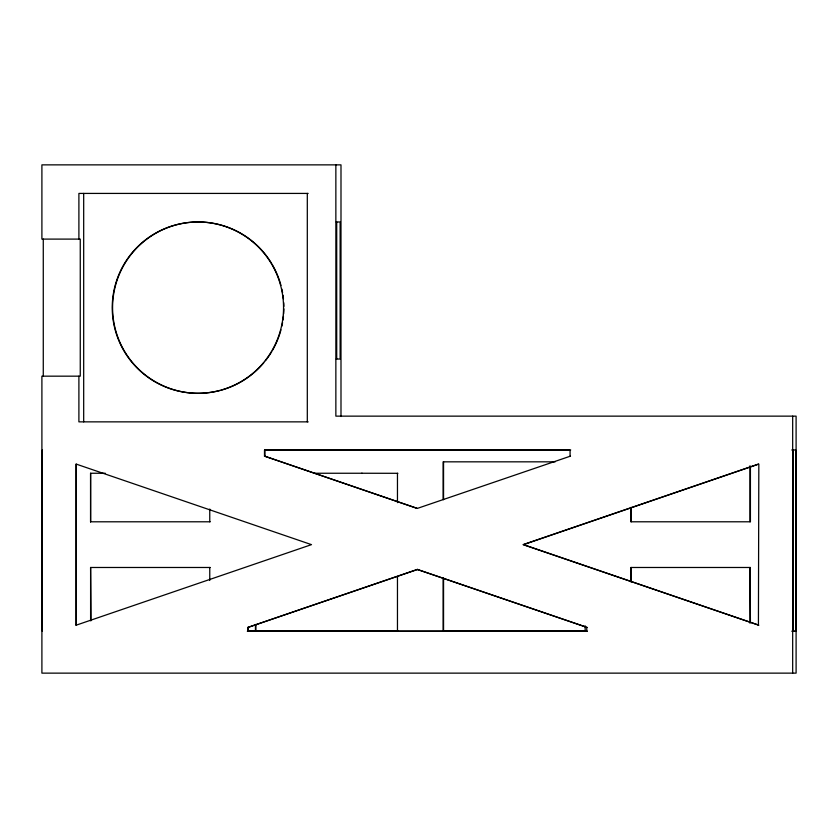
<?xml version="1.0" encoding="UTF-8"?>
<svg xmlns="http://www.w3.org/2000/svg" width="838" height="838" viewBox="0 0 838 838"><rect width="100%" height="100%" fill="white"/><g stroke="black" fill="none" stroke-linecap="round" stroke-linejoin="round"><path stroke-width="1.26" d="M76.164 625.19L311.485 544.637L76.164 464.084L76.164 625.19L76.164 464.084M570.081 456.123L570.081 450.289L264.494 450.174L264.494 456.123L417.293 508.425L570.5 456.123M247.807 631.318L247.807 627.453L417.293 569.431L585.951 627.023M247.807 627.453L417.701 569.431M758.411 464.084L523.09 544.637L758.83 625.19L523.509 544.637L758.83 464.084L758.421 625.19M247.619 630.983L397.872 630.951M329.114 631.224L585.563 630.983M323.185 631.224L248.226 631.318L248.226 627.453M308.175 193.421L78.898 193.421L78.898 239.102M336.237 221.976L340.134 221.976L340.134 359.031L336.237 359.031M308.185 421.86L78.898 421.86L78.898 376.168M264.651 449.975L570.72 449.975M791.763 449.975L795.691 449.975L795.691 631.224L793.094 631.224L793.083 449.975M264.494 456.123L417.293 508.425M555.185 461.832L443.145 461.832L443.145 499.637M90.588 473.25L90.588 521.802L90.588 473.25L105.253 473.25M313.758 473.25L362.121 473.25M90.588 521.802L210.181 521.791M750.419 622.163L750.01 567.483L750.01 623.252M90.598 620.728L90.598 567.483L210.181 567.483M750.419 567.483L630.836 567.483L630.836 581.75M417.293 569.431L587.187 627.442M247.315 631.224L587.187 631.318L585.154 630.983L585.154 625.797M361.712 473.25L397.872 473.302M90.598 567.483L91.007 620.728M247.681 631.15L322.201 631.224M587.187 631.318L443.145 630.983L443.145 577.853M791.774 631.213L795.691 631.224M792.675 416.14L792.675 673.134M750.419 467.049L750.419 521.791L630.836 521.791L630.836 507.451M750.01 465.739L750.01 521.791M631.244 507.451L631.244 521.791M631.244 567.483L631.244 581.802M586.768 627.442L586.768 631.318M443.553 461.832L443.553 499.637M443.553 577.853L443.553 630.983M397.463 473.302L397.463 502.653M397.463 576.554L397.463 630.951M340.993 416.507L340.993 164.866L41.9 164.866L41.9 239.102L80.259 239.102L80.259 376.168L41.9 376.168L41.9 673.134L796.1 673.134L796.1 416.14L335.86 416.14L335.86 164.866M336.708 221.976L336.708 359.031M307.305 193.421L307.305 421.86M264.902 450.174L264.902 456.123M255.862 624.478L255.862 630.951M255.443 624.478L255.443 630.951M209.762 509.022L209.762 521.802M209.762 567.483L209.762 580.472M83.685 193.421L83.685 421.86M43.272 239.102L43.272 376.168M42.309 449.975L42.309 631.234M220.404 390.382A85.665 85.654 -90 0 1 117.886 337.326A85.665 85.654 -90 0 1 161.294 230.356A85.665 85.654 -90 0 1 271.784 263.74M272.413 264.808A85.665 85.654 -90 0 1 280.971 285.465M281.851 289.068A85.665 85.654 -90 0 1 282.584 292.745M282.982 295.217A85.665 85.654 -90 0 1 283.443 298.946M283.747 302.686A85.665 85.654 -90 0 1 283.873 306.404M283.873 308.866A85.665 85.654 -90 0 1 283.663 313.841M283.443 316.335A85.665 85.654 -90 0 1 282.982 320.064M282.584 322.536A85.665 85.654 -90 0 1 281.851 326.202M280.971 329.805A85.665 85.654 -90 0 1 272.413 350.473M271.784 351.531A85.665 85.654 -90 0 1 265.416 360.769M263.834 362.718A85.665 85.654 -90 0 1 221.588 390.058M258.46 368.207A85.665 85.654 -90 0 0 220.059 224.888A85.665 85.654 -90 0 0 115.152 329.805A85.665 85.654 -90 0 0 258.46 368.207"/></g></svg>
